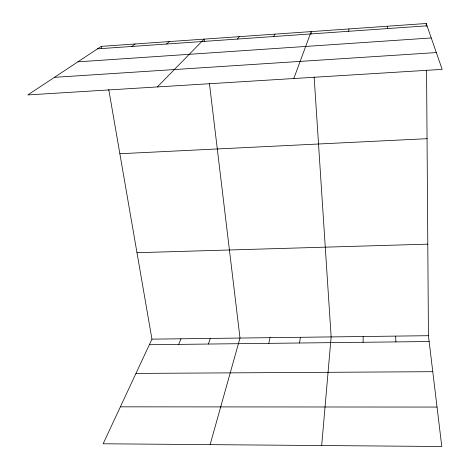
<?xml version="1.0" encoding="UTF-8"?>
<svg xmlns="http://www.w3.org/2000/svg" width="470" height="470" viewBox="0 0 470 470"><rect width="100%" height="100%" fill="white"/><g stroke="black" fill="none" stroke-linecap="round" stroke-linejoin="round"><path stroke-width="0.7" d="M363.075 342.278L363.181 336.514M321.686 445.537L331.139 336.914L314.148 77.027M348.646 31.29L348.981 28.934M299.543 343L300.406 337.296M268.799 343.353L270.033 337.677M210.113 444.638L240.006 338.053L209.432 83.49M208.386 344.04L210.319 338.423M293.797 78.525L311.175 31.596L311.316 33.746M178.7 344.381L180.968 338.788M108.729 89.394L151.945 339.152L103.142 443.78L441.788 446.5L428.44 335.697L426.566 70.4M273.605 36.537L274.997 34.14M237.415 39.069L239.306 36.654M157.362 86.938L204.103 39.127L204.362 41.278M166.515 44.027L169.37 41.572M131.788 46.454L135.102 43.986M101.285 46.366L27.83 94.928L442.17 69.372L426.237 23.5L101.285 46.366L101.655 48.516M97.525 48.851L427.036 25.809M77.867 61.846L431.254 37.953M54.438 77.333L436.336 52.57M119.862 153.737L427.048 138.685M136.987 252.707L427.794 244.147M151.945 339.152L428.44 335.697M149.354 344.716L429.139 341.526M135.965 373.415L432.776 371.694M120.379 406.832L437.035 407.067M387.327 26.238L387.556 28.57M395.611 336.109L395.904 341.902M426.237 23.5L426.255 26.367"/></g></svg>
